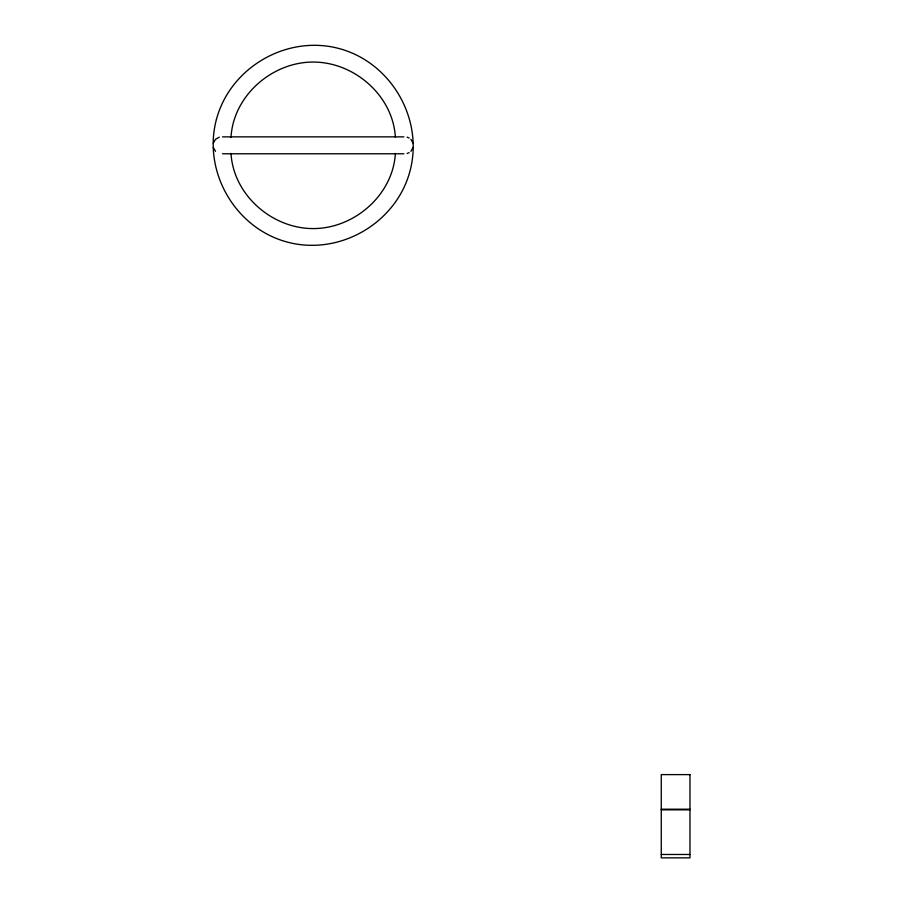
<?xml version="1.0" encoding="UTF-8"?>
<svg xmlns="http://www.w3.org/2000/svg" width="903" height="903" viewBox="0 0 903 903"><rect width="100%" height="100%" fill="white"/><g stroke="black" fill="none" stroke-linecap="round" stroke-linejoin="round"><path stroke-width="1.35" d="M230.999 137.233C233.414 95.65 272.051 62.025 313.194 62.059C354.337 62.025 392.963 95.65 395.39 137.233M395.39 153.397C392.963 194.992 354.337 228.606 313.194 228.583C272.051 228.606 233.414 194.992 230.999 153.397M213.311 143.125L215.501 139.344L219.294 137.154M413.066 147.505L410.888 151.298M407.095 153.487L409.127 152.641M222.522 136.861L403.867 136.861M222.522 153.77L403.867 153.77M661.267 809.212L689.971 809.212M661.267 809.844L689.971 809.844M661.267 854.475L689.971 854.475M407.095 137.154L409.127 138.001M410.888 139.344L413.066 143.125M215.501 151.298L213.311 147.505M216.438 119.388C202.407 171.491 235.13 228.177 287.267 242.072C339.359 256.102 396.045 223.368 409.951 171.243C423.97 119.151 391.247 62.465 339.122 48.559C287.019 34.528 230.333 67.262 216.438 119.388M689.971 774.616L661.267 774.616L661.267 857.85L689.971 857.85L689.971 774.616"/></g></svg>
